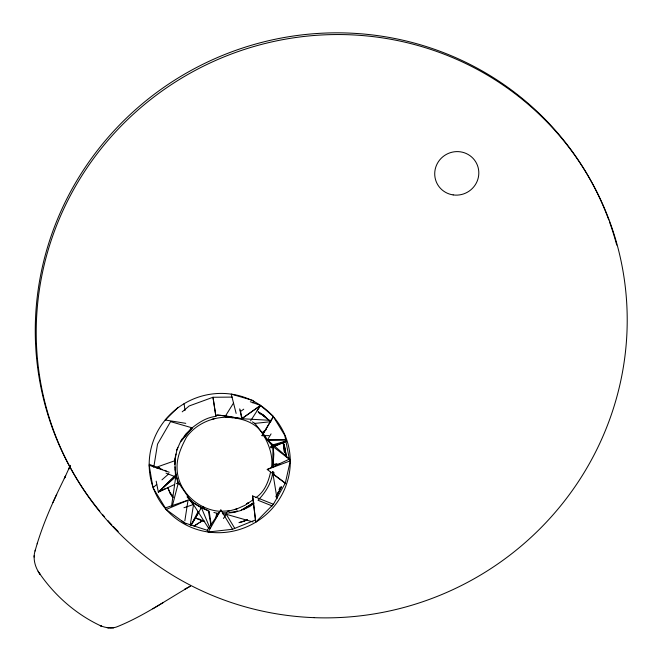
<?xml version="1.0" encoding="UTF-8"?>
<svg xmlns="http://www.w3.org/2000/svg" width="661" height="661" viewBox="0 0 661 661"><rect width="100%" height="100%" fill="white"/><g stroke="black" fill="none" stroke-linecap="round" stroke-linejoin="round"><path stroke-width="0.99" d="M175.256 459.577C174.479 467.955 175.636 476.688 179.271 484.29M283.478 444.622L283.106 443.514M35.504 549.506C32.703 556.967 34.455 565.32 38.512 571.955M234.754 528.337L226.26 514.283L226.269 513.2L234.06 512.415L240.811 510.49L253.874 502.839L243.116 509.73L249.916 506.417L253.956 503.418M272.638 471.789L277.033 498.65M272.712 466.749L273.01 446.555L270.977 447.794L270.936 446.737L272.2 445.051L267.424 439.97L254.931 423.412L252.328 421.883M175.297 457.676L175.339 456.627M272.729 471.847C271.811 482.786 265.458 492.511 258.013 500.261L272.192 505.938M273.034 466.922L273.828 454.132L273.01 446.555L289.898 459.709M271.531 467.434C273.125 456.239 269.242 445.035 263.698 435.467M34.207 555.521L34.099 557.058M155.525 467.558L174.661 460.8L177.049 449.389L180.494 441.755L192.136 427.841C199.027 422.346 206.893 417.273 215.907 416.43L212.982 397.261L232.185 397.096M273.472 467.228L273.712 464.468L276.926 463.782M286.477 457.321L285.345 450.645M171.546 506.186L176.049 474.714L178.139 483.968L178.387 482.604L193.433 504.517L208.818 528.593M184.824 520.934L188.046 500.187L165.333 507.912L152.964 487.752L156.715 484.447M190.211 525.255L193.772 503.137L200.39 507.21L200.812 508.631L190.938 525.462L198.854 512.292M174.826 464.543L175.355 458.073L174.892 459.891M175.446 457.495L175.644 456.222M153.782 467.228L157.525 444.142L170.571 421.627L192.136 427.841L180.494 441.755M177.115 449.017L176.751 450.306M215.792 518.1L216.717 513.25L213.875 512.432M273.018 471.838L272.613 473.813L285.775 483.703M216.659 516.828L217.527 513.085M273.414 504.26L252.626 495.932L255.658 522.256L273.414 504.26L285.329 483.084L290.303 460.866L289.336 459.139L284.817 435.467L273.315 416.628L262.012 435.698L268.953 435.624M216.866 516.018L217.312 514.06M270.556 472.152C268.432 481.852 264.557 491.916 255.89 497.626M172.248 506.318L178.387 482.604M273.1 471.995L272.613 473.813L274.455 472.945M35.074 551.018C42.238 524.784 53.64 500.005 65.662 475.705L64.324 478.564L68.942 468.459M209.149 511.085L208.81 512.283L208.364 510.961L205.604 509.681L201.489 507.904L200.812 508.631M175.545 455.834L176.008 454M37.206 543.846L37.503 542.929M177.462 448.604L177.908 447.505M279.033 489.694L280.19 486.917M70.273 465.377L68.496 469.541L70.099 465.873M56.714 494.304L52.897 502.542M280.933 488.091L275.885 496.857M250.304 401.739L260.566 405.424L241.769 418.71L219.518 415.24L215.965 415.587M281.123 487.554L281.371 487.033M281.388 486.793L277.827 493.627M181.395 439.995L181.841 439.135M190.855 525.412L198.011 511.754M165.333 507.912L166.159 509.499L184.51 522.909L207.273 530.279L208.215 532.006L220.873 509.953L232.556 529.279L255.576 519.885M262.012 435.698L273.522 416.496L260.533 405.59M271.076 433.88L267.399 440.019L272.382 445.828M233.523 403.028L225.566 415.835L219.518 415.24M250.593 420.867L260.566 405.424L241.769 418.71L224.294 415.662M207.273 530.279L220.873 509.953M223.426 518.513L226.26 514.283L253.023 521.942M276.513 495.758L277.926 493.792M257.129 410.407L260.566 405.424M181.131 440.747L185.857 433.963L192.136 427.841L190.31 429.386M276.083 495.981L277.471 494.221M244.347 520.967L245.322 520.546M279.553 490.148L280.09 489.495M279.983 488.735L280.76 487.992M278.248 492.371L279.306 491.214M279.785 489.504L279.917 488.471M277.95 492.462L278.388 492.024M178.082 407.283L165.209 419.999A70.975 69.24 -29.1 0 0 208.215 532.006L232.556 529.279M160.474 489.991L158.351 492.073L156.178 481.15M163.308 487.215L176.049 474.714M174.826 476.275L158.351 492.073L174.537 484.505M161.962 479.836L168.704 473.896M175 466.914L175.586 476.912L158.351 492.073L165.638 488.636M182.213 411.836L189.195 405.961L212.982 397.261L215.907 416.43M264.615 431.856L263.028 433.087L262.805 432.005L266.193 429.65M240.472 411.489L243.744 409.184M252.733 402.83L254.369 401.673M253.171 499.716L245.066 505.244L236.977 508.854L227.235 511.498L229.193 510.846L220.865 511.275M194.136 525.958L202.126 520.967M194.119 525.974L198.713 523.049M38.082 571.253C53.442 594.437 75.387 613.995 100.629 625.785C106.132 627.967 112.527 628.975 118.079 626.364C143.751 615.87 166.531 599.948 190.409 586.142L184.824 589.248L186.542 588.29M152.823 608.814L163.358 602.493M200.2 522.124L201.506 521.339M240.811 510.49L253.717 502.814M246.974 519.91L241.637 522.05M236.415 511.226L234.126 511.994L237.621 510.994M176.33 483.662L178.131 482.819M285.329 483.084L267.226 469.484L289.336 459.139M240.901 522.066L239.811 522.355M283.338 442.696L284.04 445.547M234.812 509.482L236.977 508.854M226.946 417.248C211.669 417.074 195.383 424.502 186.518 437.119C181.478 446.588 176.751 456.867 177.057 467.848C177.09 490.561 197.631 509.664 219.617 511.292M166.159 509.499L188.046 500.187M270.977 447.794L286.544 441.317M274.918 445.803L286.387 441.3M267.226 469.484L290.303 460.866M270.936 446.737L286.353 441.184M247.627 519.81L238.943 522.686M183.965 507.739L193.433 504.517L189.236 499.361M273.15 444.779L286.411 440.904M215.222 418.43L211.644 419.429M234.622 511.746L229.772 512.449M226.888 512.787L223.096 512.771M218.279 414.786L216.891 414.943M254.931 423.412L270.911 421.685M156.607 467.947L159.598 467.658M157.69 467.98L159.722 467.856M273.712 464.468L279.719 464.187M225.748 417.281C239.827 417.595 256.055 421.553 263.367 434.88M111.412 627.95L106.454 627.496L108.611 627.818M229.962 417.331L227.624 417.198M270.878 420.371L241.769 418.71L239.712 408.862M231.49 417.587L232.837 417.686M218.568 512.556L219.535 512.639M222.377 513.746L226.26 514.283M284.288 448.902L285.139 449.554M202.159 520.604L204.662 521.562M185.766 423.346L165.209 419.999A70.975 69.24 -29.1 0 1 285.792 437.185A70.975 69.24 -29.1 0 1 208.215 532.006M258.244 412.034L258.74 412.167M253.27 400.533L231.259 394.121L236.142 413.414M204.687 521.645L195.524 518.034M205.183 509.086L198.54 505.847M169.241 472.243L149.171 465.261L152.798 486.769M206.439 509.705L207.257 509.995M149.188 464.278L162.556 469.566M164.465 470.318L166.382 471.07M166.035 473.136L175.586 476.912M172.157 494.924L171.298 494.445M195.623 518.05L201.712 520.414M172.471 495.998L172.918 496.196M263.185 414.918L259.112 412.332M263.615 415.24L269.25 420.512M258.203 411.753L269.514 420.726M262.053 414.257L265.722 417.091M198.11 505.698L193.78 502.897L188.418 497.981M258.575 412.464L260.343 414.117M181.907 520.984L185.906 524.107M170.472 493.032L171.001 493.478M290.039 459.445L267.399 440.019L262.467 432.41M204.356 521.331L203.291 520.389M265.846 417.529L262.913 415.083M202.15 520.1L202.605 520.546M216.717 513.25L217.32 513.861M187.055 496.808L193.433 504.517M199.341 519.009L199.655 519.488M173.025 497.617L170.34 493.627L167.77 487.521M172.818 497.262L170.282 493.511L167.935 488.016M283.156 442.358L284.362 445.464L286.56 457.057M201.489 507.904L209.958 528.164M285.056 449.009L284.172 444.696M240.207 410.117L242.033 418.157M208.364 510.961L211.049 525.743M175.281 469.318L175.793 474.044M286.048 455.925L286.172 456.701M284.09 446.192L284.197 446.886M209.289 512.06L211.198 524.809M284.767 449.191L284.866 449.885M184.072 403.623L185.014 410.58M252.626 495.932L255.452 518.885M255.6 520.678L255.658 522.256M99.828 511.234A297.202 289.931 -29.1 0 1 186.592 72.958A297.202 289.931 -29.1 0 1 608.789 219.939M609.483 221.848A297.202 289.931 -29.1 0 1 616.721 245.057M118.203 531.494A297.202 289.931 -29.1 0 1 113.254 526.412M111.858 524.933A297.202 289.931 -29.1 0 1 107.751 520.447M104.397 516.646A297.202 289.931 -29.1 0 1 102.422 514.341M248.445 502.715L246.933 503.715L248.445 502.715M113.717 627.669L112.61 627.785L113.717 627.669M286.238 439.829L267.399 440.019L286.246 439.821M101.282 626L100.315 625.653L101.265 626.041M203.2 506.871L202.506 506.433L203.803 507.26L203.2 506.871M39.858 574.112L39.024 572.641L39.858 574.112M283.974 448.208L283.66 445.555L284.494 452.752L283.974 448.208M314.19 617.663A297.202 289.931 -29.1 0 0 595.933 190.145A297.202 289.931 -29.1 0 0 85.013 170.819A297.202 289.931 -29.1 0 0 314.19 617.663M453.165 194.912A22.177 21.639 -29.1 0 0 477.407 165.283A22.177 21.639 -29.1 0 0 439.73 159.904A22.177 21.639 -29.1 0 0 453.165 194.912"/></g></svg>
